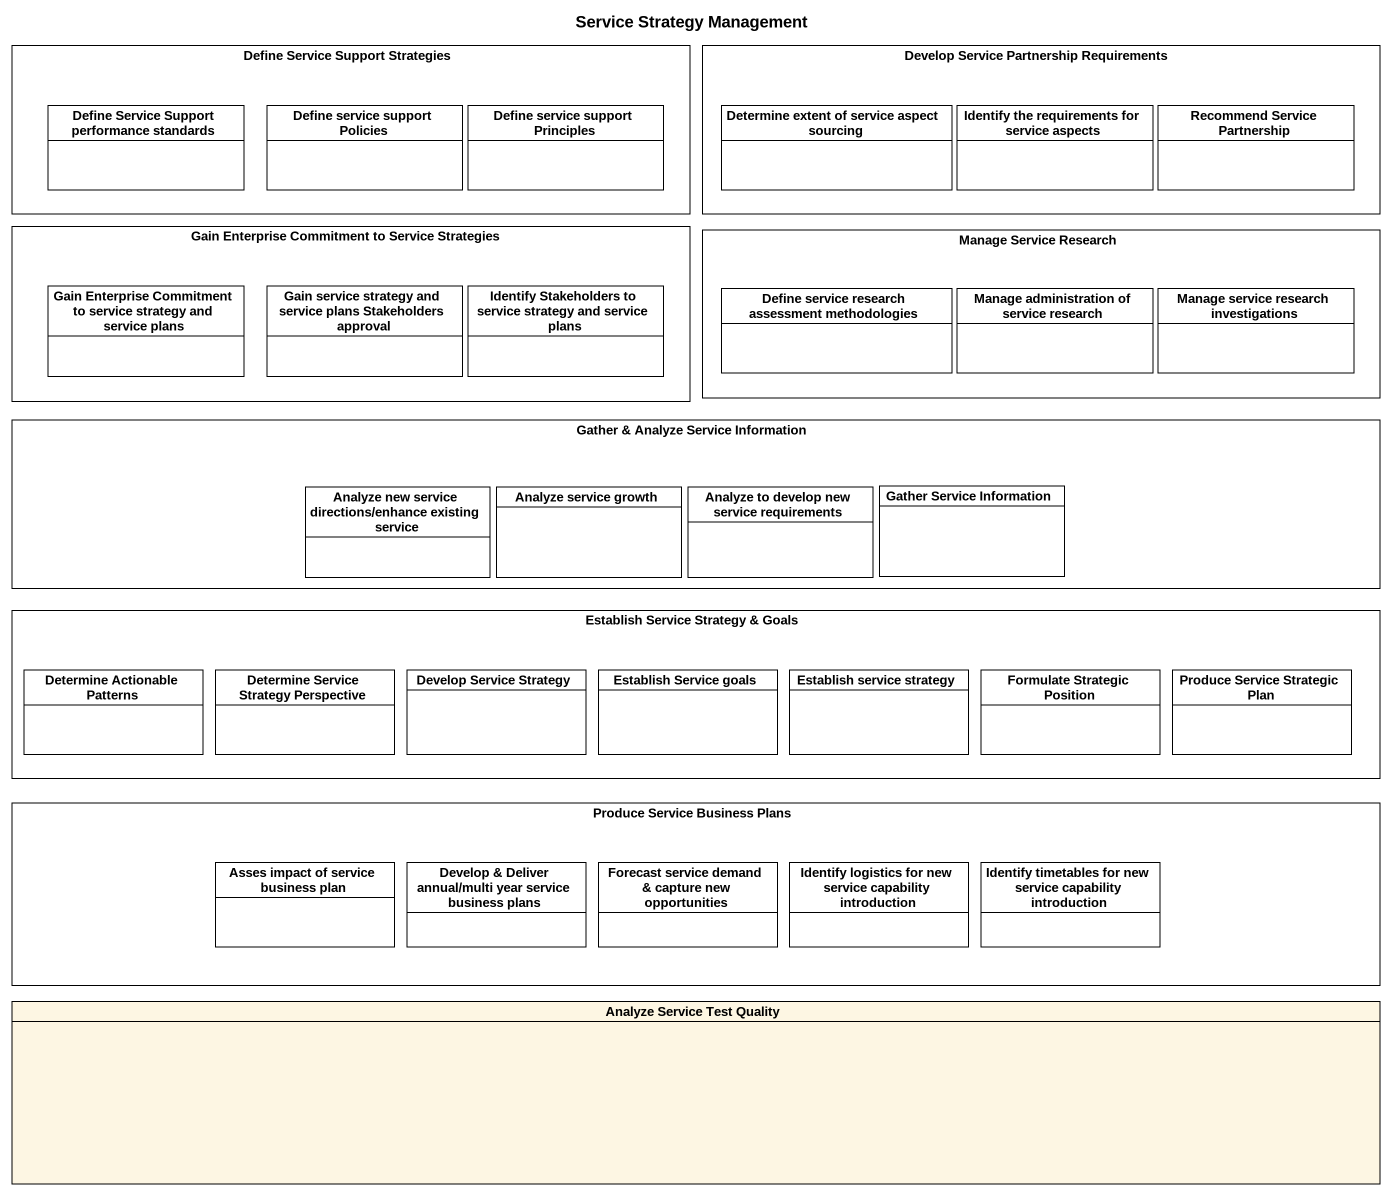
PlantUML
@startuml
title Service Strategy Management
hide circle
hide empty members
rectangle "Define Service Support Strategies" as Define_Service_Support {
  class "Define Service Support performance standards" as Define_Service_Support_2 #FFFFFF
  class "Define service support Policies" as Define_service_support #FFFFFF
  class "Define service support Principles" as Define_service_support_2 #FFFFFF
}
rectangle "Develop Service Partnership Requirements" as Develop_Service_Partnership {
  class "Determine extent of service aspect sourcing" as Determine_extent_of_service #FFFFFF
  class "Identify the requirements for service aspects" as Identify_the_requirements #FFFFFF
  class "Recommend Service Partnership" as Recommend_Service #FFFFFF
}
rectangle "Gain Enterprise Commitment to Service Strategies" as Gain_Enterprise_Commitment {
  class "Gain Enterprise Commitment to service strategy and service plans" as Gain_Enterprise_Commitment_2 #FFFFFF
  class "Gain service strategy and service plans Stakeholders approval" as Gain_service_strategy_and #FFFFFF
  class "Identify Stakeholders to service strategy and service plans" as Identify_Stakeholders_to #FFFFFF
}
rectangle "Manage Service Research" as Manage_Service_Research {
  class "Define service research assessment methodologies" as Define_service_research #FFFFFF
  class "Manage administration of service research" as Manage_administration_of #FFFFFF
  class "Manage service research investigations" as Manage_service_research #FFFFFF
}
rectangle "Gather & Analyze Service Information" as Gather_Analyze_Service {
  class "Analyze new service directions/enhance existing service" as Analyze_new_service #FFFFFF
  class "Analyze service growth" as Analyze_service_growth #FFFFFF
  class "Analyze to develop new service requirements" as Analyze_to_develop_new #FFFFFF
  class "Gather Service Information" as Gather_Service_Information #FFFFFF
}
rectangle "Establish Service Strategy & Goals" as Establish_Service_Strategy {
  class "Determine Actionable Patterns" as Determine_Actionable #FFFFFF
  class "Determine Service Strategy Perspective" as Determine_Service_Strategy #FFFFFF
  class "Develop Service Strategy" as Develop_Service_Strategy #FFFFFF
  class "Establish Service goals" as Establish_Service_goals #FFFFFF
  class "Establish service strategy" as Establish_service_strategy #FFFFFF
  class "Formulate Strategic Position" as Formulate_Strategic_Position #FFFFFF
  class "Produce Service Strategic Plan" as Produce_Service_Strategic #FFFFFF
}
rectangle "Produce Service Business Plans" as Produce_Service_Business {
  class "Asses impact of service business plan" as Asses_impact_of_service #FFFFFF
  class "Develop & Deliver annual/multi year service business plans" as Develop_Deliver_annual #FFFFFF
  class "Forecast service demand & capture new opportunities" as Forecast_service_demand #FFFFFF
  class "Identify logistics for new service capability introduction" as Identify_logistics_for_new #FFFFFF
  class "Identify timetables for new service capability introduction" as Identify_timetables_for_new #FFFFFF
}
class "Analyze Service Test Quality" as Analyze_Service_Test_Quality
@enduml
